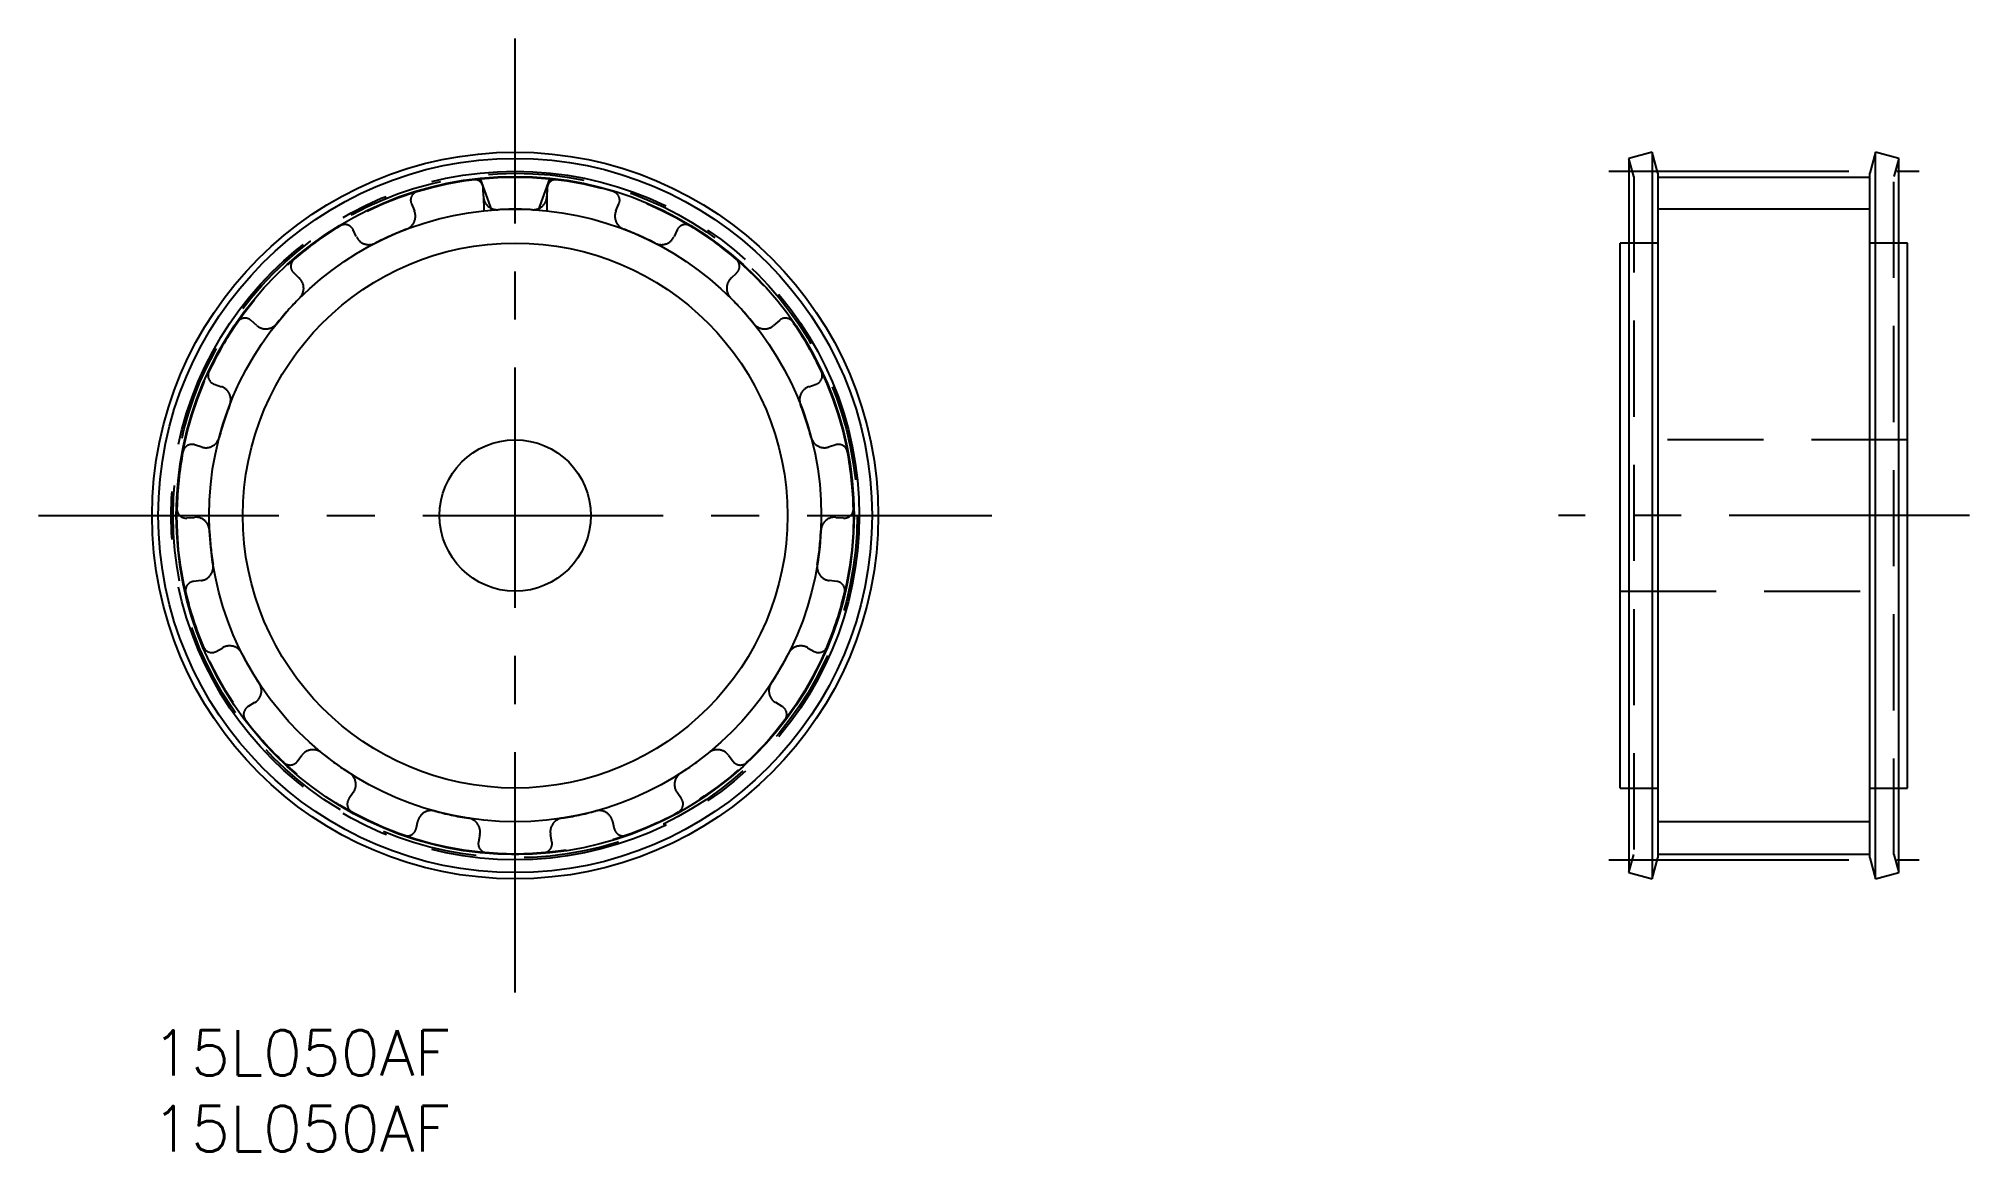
# Model space of a CAD drawing. Extents: x -7 to 120, y -8 to 66.
import ezdxf

# ---------------------------------------------------------------- set-up
doc = ezdxf.new("R2010")
doc.units = 0
doc.header["$LTSCALE"] = 0.5
for name, pattern in [('CENTER', [50.8, 31.75, -6.35, 6.35, -6.35]), ('DASHED', [19.05, 12.7, -6.35]), ('PHANTOM', [63.5, 31.75, -6.35, 6.35, -6.35, 6.35, -6.35])]:
    doc.linetypes.add(name, pattern=pattern)
for name, color, linetype in [('MSM_CENTER', 1, 'CENTER'), ('MSM_CONTINUOUS', 7, 'CONTINUOUS'), ('MSM_DASHED', 4, 'DASHED'), ('MSM_IMAGINARY', 6, 'PHANTOM'), ('MSM_NARROW', 5, 'CONTINUOUS'), ('MSM_PART_NUMBER', 7, 'CONTINUOUS')]:
    doc.layers.add(name, color=color, linetype=linetype)
doc.styles.get("Standard").update_dxf_attribs({"font": 'txt.shx', "height": 3, "bigfont": 'bigfont.shx'})

msp = doc.modelspace()

# ---------------------------------------------------------------- linework, layer by layer
at = {"layer": 'MSM_CENTER'}
for p, q in [((24, 2.5), (24, 65.5)), ((96.28, 56.74), (116.79, 56.74)), ((-7.5, 34), (55.5, 34)), ((120.12, 34), (92.95, 34)), ((96.28, 11.26), (116.79, 11.26))]:
    msp.add_line(p, q, dxfattribs=at)
msp.add_circle((24, 34), 22.74, dxfattribs=at)
at = {"layer": 'MSM_CONTINUOUS'}
for p, q in [((99.16, 58), (97.62, 57.59)), ((97.62, 57.59), (97.62, 10.41)), ((99.53, 56.61), (99.16, 58)), ((99.16, 58), (99.16, 10)), ((113.91, 58), (113.53, 56.61)), ((115.45, 57.59), (113.91, 58)), ((113.91, 10), (113.91, 58)), ((115.45, 10.41), (115.45, 57.59)), ((99.53, 56.61), (99.53, 11.39)), ((99.53, 56.36), (113.53, 56.36)), ((113.53, 11.39), (113.53, 56.61)), ((97.03, 16), (97.03, 52)), ((97.62, 52), (97.03, 52)), ((116.03, 52), (115.45, 52)), ((116.03, 16), (116.03, 52)), ((97.03, 16), (97.62, 16)), ((115.45, 16), (116.03, 16)), ((99.53, 11.64), (113.53, 11.64)), ((97.62, 10.41), (99.16, 10)), ((99.16, 10), (99.53, 11.39)), ((113.53, 11.39), (113.91, 10)), ((113.91, 10), (115.45, 10.41))]:
    msp.add_line(p, q, dxfattribs=at)
for radius in [24, 23.59, 22.4, 18, 5]:
    msp.add_circle((24, 34), radius, dxfattribs=at)
at = {"layer": 'MSM_DASHED'}
for p, q in [((97.93, 56.4), (97.62, 57.59)), ((115.45, 57.59), (115.13, 56.4)), ((97.93, 56.4), (97.93, 11.6)), ((115.13, 11.6), (115.13, 56.4)), ((21.9, 55.09), (21.89, 55.6)), ((26.11, 55.6), (26.1, 55.09)), ((17.14, 54.59), (17.34, 54.12)), ((30.66, 54.12), (30.86, 54.59)), ((13.5, 52.42), (13.29, 52.88)), ((34.71, 52.88), (34.5, 52.42)), ((99.53, 52), (97.62, 52)), ((115.45, 52), (113.53, 52)), ((9.36, 50.02), (9.73, 49.67)), ((38.27, 49.67), (38.64, 50.02)), ((6.92, 46.55), (6.54, 46.89)), ((41.46, 46.89), (41.08, 46.55)), ((4.11, 42.68), (4.59, 42.51)), ((43.41, 42.51), (43.89, 42.68)), ((3.29, 38.52), (2.81, 38.67)), ((45.19, 38.67), (44.71, 38.52)), ((116.03, 39), (97.03, 39)), ((2.3, 33.84), (2.8, 33.88)), ((45.2, 33.88), (45.7, 33.84)), ((3.24, 29.71), (2.74, 29.65)), ((45.26, 29.65), (44.76, 29.71)), ((97.03, 29), (116.03, 29)), ((4.24, 25.02), (4.68, 25.27)), ((43.32, 25.27), (43.76, 25.02)), ((6.78, 21.64), (6.35, 21.38)), ((41.65, 21.38), (41.22, 21.64)), ((9.6, 17.76), (9.9, 18.17)), ((38.1, 18.17), (38.4, 17.76)), ((13.3, 15.7), (13.01, 15.29)), ((34.99, 15.29), (34.7, 15.7)), ((97.62, 16), (99.53, 16)), ((113.53, 16), (115.45, 16)), ((17.45, 13.31), (17.56, 13.8)), ((21.67, 12.93), (21.57, 12.43)), ((26.43, 12.43), (26.33, 12.93)), ((30.44, 13.8), (30.55, 13.31)), ((97.62, 10.41), (97.93, 11.6)), ((115.13, 11.6), (115.45, 10.41))]:
    msp.add_line(p, q, dxfattribs=at)
msp.add_circle((24, 34), 22.61, dxfattribs=at)
for centre, radius, start, end in [((24, 34), 22.36, 97.1427, 106.8573), ((21.29, 55.59), 0.6, 0.8041, 97.1427), ((26.71, 55.59), 0.6, 82.8573, 179.1959), ((24, 34), 22.36, 73.1427, 82.8573), ((17.69, 54.82), 0.6, 106.8573, 203.1959), ((22.81, 55.11), 0.91, 180.8041, 273.2235), ((25.19, 55.11), 0.91, 266.7765, 359.1959), ((30.31, 54.82), 0.6, 336.8041, 73.1427), ((16.5, 53.77), 0.91, 290.7765, 23.1959), ((24, 34), 20.23, 86.7765, 93.2235), ((31.5, 53.77), 0.91, 156.8041, 249.2235), ((24, 34), 22.36, 121.1427, 130.8573), ((12.75, 52.62), 0.6, 24.8041, 121.1427), ((14.33, 52.8), 0.91, 204.8041, 297.2235), ((24, 34), 20.23, 110.7765, 117.2235), ((24, 34), 20.23, 62.7765, 69.2235), ((33.67, 52.8), 0.91, 242.7765, 335.1959), ((35.25, 52.62), 0.6, 58.8573, 155.1959), ((24, 34), 22.36, 49.1427, 58.8573), ((9.77, 50.46), 0.6, 130.8573, 227.1959), ((38.23, 50.46), 0.6, 312.8041, 49.1427), ((9.11, 49.01), 0.91, 314.7765, 47.1959), ((38.89, 49.01), 0.91, 132.8041, 225.2235), ((24, 34), 20.23, 134.7765, 141.2235), ((24, 34), 20.23, 38.7765, 45.2235), ((24, 34), 22.36, 145.1427, 154.8573), ((6.14, 46.44), 0.6, 48.8041, 145.1427), ((7.52, 47.24), 0.91, 228.8041, 321.2235), ((40.48, 47.24), 0.91, 218.7765, 311.1959), ((41.86, 46.44), 0.6, 34.8573, 131.1959), ((24, 34), 22.36, 25.1427, 34.8573), ((4.3, 43.25), 0.6, 154.8573, 251.1959), ((43.7, 43.25), 0.6, 288.8041, 25.1427), ((4.29, 41.65), 0.91, 338.7765, 71.1959), ((43.71, 41.65), 0.91, 108.8041, 201.2235), ((24, 34), 20.23, 158.7765, 165.2235), ((24, 34), 20.23, 14.7765, 21.2235), ((2.63, 38.1), 0.6, 72.8041, 169.1427), ((3.56, 39.39), 0.91, 252.8041, 345.2235), ((44.44, 39.39), 0.91, 194.7765, 287.1959), ((45.37, 38.1), 0.6, 10.8573, 107.1959), ((24, 34), 22.36, 169.1427, 178.8573), ((24, 34), 22.36, 1.1427, 10.8573), ((2.24, 34.43), 0.6, 178.8573, 275.1959), ((2.88, 32.98), 0.91, 2.7765, 95.1959), ((45.12, 32.98), 0.91, 84.8041, 177.2235), ((45.76, 34.43), 0.6, 264.8041, 1.1427), ((24, 34), 20.23, 182.7765, 189.2235), ((24, 34), 20.23, 350.7765, 357.2235), ((3.13, 30.61), 0.91, 276.8041, 9.2235), ((44.87, 30.61), 0.91, 170.7765, 263.1959), ((2.81, 29.05), 0.6, 96.8041, 193.1427), ((45.19, 29.05), 0.6, 346.8573, 83.1959), ((24, 34), 22.36, 193.1427, 202.8573), ((24, 34), 22.36, 337.1427, 346.8573), ((3.95, 25.55), 0.6, 202.8573, 299.1959), ((5.13, 24.48), 0.91, 26.7765, 119.1959), ((24, 34), 20.23, 206.7765, 213.2235), ((24, 34), 20.23, 326.7765, 333.2235), ((42.87, 24.48), 0.91, 60.8041, 153.2235), ((44.05, 25.55), 0.6, 240.8041, 337.1427), ((6.32, 22.42), 0.91, 300.8041, 33.2235), ((41.68, 22.42), 0.91, 146.7765, 239.1959), ((6.65, 20.86), 0.6, 120.8041, 217.1427), ((24, 34), 22.36, 217.1427, 226.8573), ((24, 34), 22.36, 313.1427, 322.8573), ((41.35, 20.86), 0.6, 322.8573, 59.1959), ((10.63, 17.62), 0.91, 50.7765, 143.1959), ((24, 34), 20.23, 230.7765, 237.2235), ((24, 34), 20.23, 302.7765, 309.2235), ((37.37, 17.62), 0.91, 36.8041, 129.2235), ((9.12, 18.12), 0.6, 226.8573, 323.1959), ((12.56, 16.23), 0.91, 324.8041, 57.2235), ((35.44, 16.23), 0.91, 122.7765, 215.1959), ((38.88, 18.12), 0.6, 216.8041, 313.1427), ((13.5, 14.94), 0.6, 144.8041, 241.1427), ((24, 34), 22.36, 241.1427, 250.8573), ((18.45, 13.6), 0.91, 74.7765, 167.1959), ((24, 34), 20.23, 254.7765, 261.2235), ((24, 34), 20.23, 278.7765, 285.2235), ((29.55, 13.6), 0.91, 12.8041, 105.2235), ((24, 34), 22.36, 289.1427, 298.8573), ((34.5, 14.94), 0.6, 298.8573, 35.1959), ((16.86, 13.44), 0.6, 250.8573, 347.1959), ((20.77, 13.11), 0.91, 348.8041, 81.2235), ((27.23, 13.11), 0.91, 98.7765, 191.1959), ((31.14, 13.44), 0.6, 192.8041, 289.1427), ((22.16, 12.32), 0.6, 168.8041, 265.1427), ((24, 34), 22.36, 265.1427, 274.8573), ((25.84, 12.32), 0.6, 274.8573, 11.1959)]:
    msp.add_arc(centre, radius, start, end, dxfattribs=at)
at = {"layer": 'MSM_IMAGINARY'}
msp.add_circle((24, 34), 22.36, dxfattribs=at)
at = {"layer": 'MSM_NARROW'}
for p, q in [((22.45, 54.17), (21.7, 56.24)), ((25.55, 54.17), (26.3, 56.24)), ((21.9, 55.09), (21.92, 54.12)), ((26.1, 55.09), (26.09, 54.12)), ((113.53, 54.23), (99.53, 54.23)), ((113.53, 13.77), (99.53, 13.77))]:
    msp.add_line(p, q, dxfattribs=at)
msp.add_circle((24, 34), 20.23, dxfattribs=at)

# ---------------------------------------------------------------- texts
at = {"layer": 'MSM_PART_NUMBER'}
for p in [(0, -3), (0, -8)]:
    msp.add_text('15L050AF', height=3, dxfattribs=at).set_placement(p)

doc.saveas('drawing.dxf')
